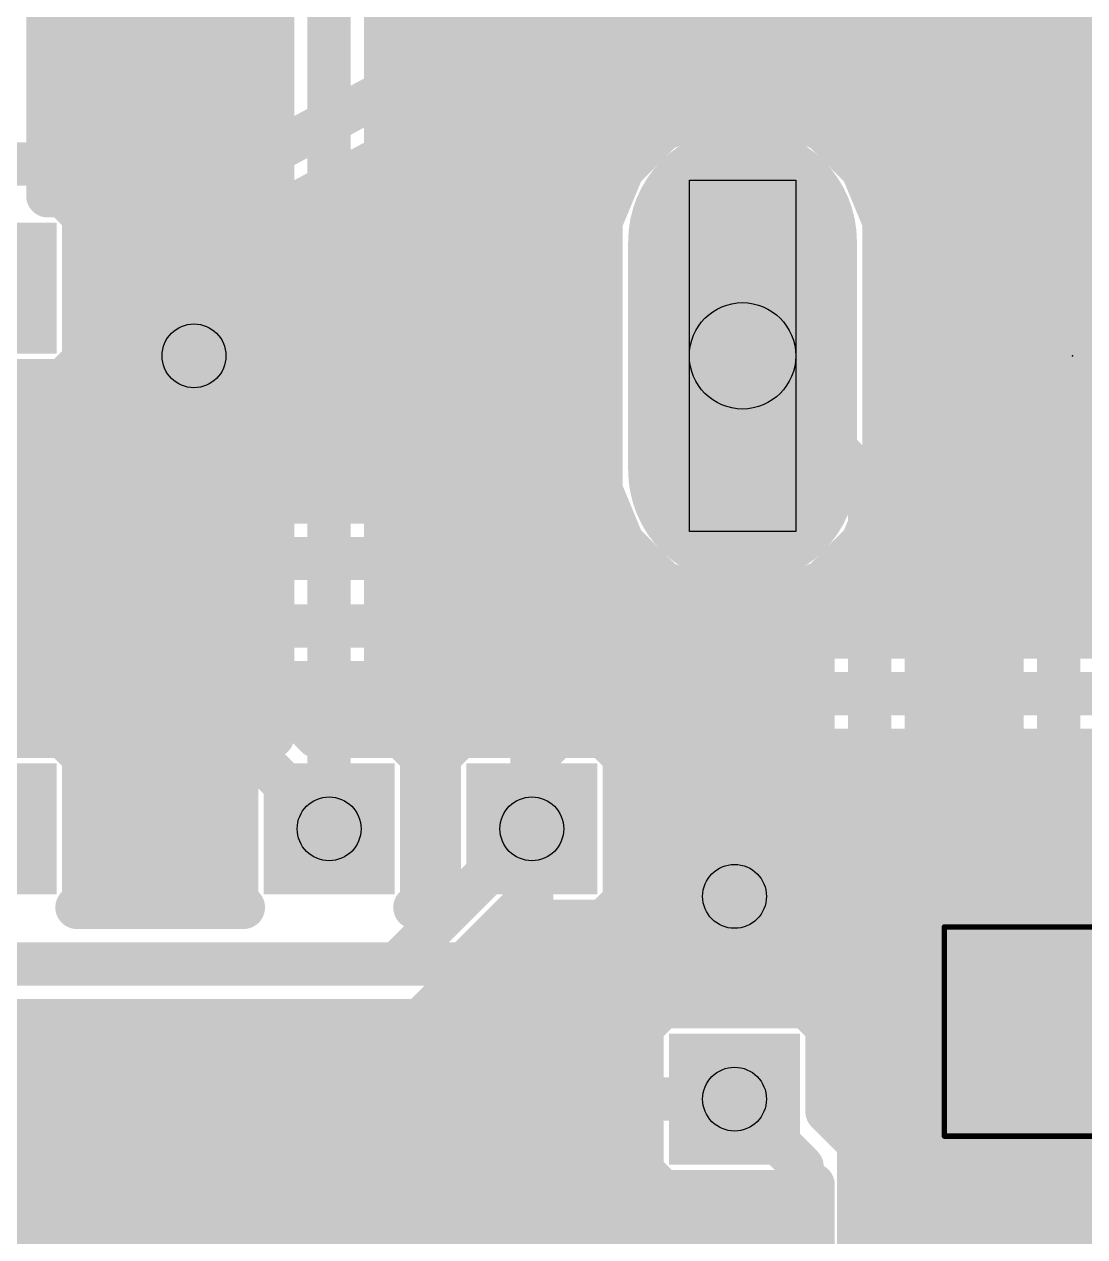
# Model space of a CAD drawing. Extents: x -4.6 to 54.3, y -4.7 to 51.3.
# Drawn here: x 33.97 to 43.93, y 15.85 to 27.25 of the extents above; entities that cross this region are included whole.
import ezdxf

# ---------------------------------------------------------------- set-up
doc = ezdxf.new("R2010")
doc.units = 0
for name, color, linetype in [('1', 22, 'CONTINUOUS'), ('16', 175, 'CONTINUOUS'), ('17', 82, 'CONTINUOUS'), ('18', 82, 'CONTINUOUS'), ('21', 253, 'CONTINUOUS'), ('23', 7, 'CONTINUOUS'), ('30', 253, 'CONTINUOUS'), ('31', 253, 'CONTINUOUS'), ('39', 22, 'CONTINUOUS'), ('44', 253, 'CONTINUOUS'), ('46', 140, 'CONTINUOUS')]:
    doc.layers.add(name, color=color, linetype=linetype)

# ---------------------------------------------------------------- blocks, each defined once
blk = doc.blocks.new('RECT')
blk.add_solid([(-0.5, -0.5), (0.5, -0.5), (-0.5, 0.5), (0.5, 0.5)])
blk = doc.blocks.new('LONGP100')
at = {"const_width": 1}
blk.add_lwpolyline([(-0.5, 0), (0.5, 0)], dxfattribs=at)
at = {"const_width": 0.5}
for points in [[(-0.5, 0.25, 1), (-0.5, -0.25)], [(0.5, -0.25, 1), (0.5, 0.25)]]:
    blk.add_lwpolyline(points, format="xyb", dxfattribs=at)
blk = doc.blocks.new('SQUAREV')
blk.add_solid([(-0.5, -0.5), (0.5, -0.5), (-0.5, 0.5), (0.5, 0.5)])

msp = doc.modelspace()

# ---------------------------------------------------------------- linework, layer by layer
at = {"layer": '1', "const_width": 0.4064}
for points in [[(37.465, 26.67), (37.465, 31.8008)], [(38.1, 22.86), (38.1, 29.845)], [(40.1836, 29.5051), (40.1836, 26.3475)], [(38.735, 22.225), (38.735, 29.21)], [(40.715, 29.285), (40.715, 24.13)], [(39.2664, 22.0049), (39.2664, 28.9899)], [(41.2464, 26.3475), (41.2464, 29.0649)], [(39.2664, 27.2288), (40.1836, 27.2288)], [(41.2464, 27.2288), (45.5273, 27.2288)], [(44.2299, 27.2014), (43.9186, 26.8901)], [(39.2664, 26.8224), (40.1836, 26.8224)], [(41.2464, 26.8224), (43.8509, 26.8224)], [(43.9186, 26.8901), (43.1536, 26.1251)], [(36.0934, 25.9334), (37.465, 26.67)], [(43.685, 25.905), (44.45, 26.67)], [(39.2664, 26.416), (40.1836, 26.416)], [(40.1836, 26.3475), (39.9626, 26.256)], [(41.2464, 26.416), (43.4445, 26.416)], [(41.4674, 26.256), (41.2464, 26.3475)], [(39.9626, 26.256), (39.589, 25.8824)], [(41.841, 25.8824), (41.4674, 26.256)], [(36.4138, 25.5023), (37.5686, 26.1225)], [(37.5686, 26.1225), (37.5686, 23.0801)], [(43.1536, 26.1251), (43.1536, 20.2663)], [(37.3584, 26.0096), (37.5686, 26.0096)], [(39.2664, 26.0096), (39.7162, 26.0096)], [(41.7138, 26.0096), (43.1536, 26.0096)], [(36.0934, 25.9334), (31.75, 25.9334)], [(43.685, 20.19), (43.685, 25.905)], [(39.589, 25.8824), (39.3868, 25.3942)], [(42.0432, 25.3942), (41.841, 25.8824)], [(36.6017, 25.6032), (37.5686, 25.6032)], [(39.2664, 25.6032), (39.4734, 25.6032)], [(41.9566, 25.6032), (43.1536, 25.6032)], [(36.3135, 25.402), (36.4138, 25.5023)], [(34.5232, 24.0891), (34.5232, 25.402)], [(34.5232, 25.402), (36.0151, 25.402)], [(36.0151, 25.402), (36.1509, 25.3611)], [(36.1509, 25.3611), (36.2271, 25.402)], [(36.2271, 25.402), (36.3135, 25.402)], [(39.3868, 25.3942), (39.3868, 22.8658)], [(42.0432, 23.5533), (42.0432, 25.3942)], [(34.5232, 25.1968), (37.5686, 25.1968)], [(39.2664, 25.1968), (39.3868, 25.1968)], [(42.0432, 25.1968), (43.1536, 25.1968)], [(34.5232, 24.7904), (37.5686, 24.7904)], [(39.2664, 24.7904), (39.3868, 24.7904)], [(42.0432, 24.7904), (43.1536, 24.7904)], [(34.5232, 24.384), (37.5686, 24.384)], [(39.2664, 24.384), (39.3868, 24.384)], [(42.0432, 24.384), (43.1536, 24.384)], [(34.3309, 23.8968), (34.5232, 24.0891)], [(40.715, 24.13), (41.91, 22.935)], [(34.4117, 23.9776), (37.5686, 23.9776)], [(39.2664, 23.9776), (39.3868, 23.9776)], [(42.0432, 23.9776), (43.1536, 23.9776)], [(34.1864, 23.2749), (34.1864, 23.8968)], [(34.1864, 23.8968), (34.3309, 23.8968)], [(34.1864, 23.5712), (37.5686, 23.5712)], [(39.2664, 23.5712), (39.3868, 23.5712)], [(42.0432, 23.5712), (43.1536, 23.5712)], [(42.1301, 23.4664), (42.0432, 23.5533)], [(42.4414, 23.1551), (42.1301, 23.4664)], [(42.1301, 23.4664), (42.1301, 23.4664)], [(33.8751, 22.9636), (34.1864, 23.2749)], [(34.0763, 23.1648), (37.5686, 23.1648)], [(39.2664, 23.1648), (39.3868, 23.1648)], [(42.4317, 23.1648), (43.1536, 23.1648)], [(37.5686, 23.0801), (37.2449, 22.7564)], [(42.4414, 13.1149), (42.4414, 23.1551)], [(33.6679, 22.7564), (33.8751, 22.9636)], [(41.91, 22.935), (41.91, 13.335)], [(37.465, 22.225), (38.1, 22.86)], [(39.3868, 22.8658), (39.589, 22.3776)], [(37.2449, 22.7564), (33.6679, 22.7564)], [(33.6699, 22.7584), (37.2469, 22.7584)], [(39.2664, 22.7584), (39.4313, 22.7584)], [(42.4414, 22.7584), (43.1536, 22.7584)], [(39.589, 22.3776), (39.9626, 22.004)], [(39.2664, 22.352), (39.6146, 22.352)], [(42.4414, 22.352), (43.1536, 22.352)], [(26.035, 22.225), (37.465, 22.225)], [(38.1, 21.59), (38.735, 22.225)], [(38.9551, 21.6936), (39.2664, 22.0049)], [(39.2071, 21.9456), (40.1036, 21.9456)], [(39.9626, 22.004), (40.4508, 21.8018)], [(40.9792, 21.8018), (41.3786, 21.9672)], [(41.3264, 21.9456), (41.3786, 21.9456)], [(41.3786, 21.9672), (41.3786, 17.9505)], [(42.4414, 21.9456), (43.1536, 21.9456)], [(40.4508, 21.8018), (40.9792, 21.8018)], [(38.3201, 21.0586), (38.9551, 21.6936)], [(24.765, 21.59), (38.1, 21.59)], [(38.8007, 21.5392), (41.3786, 21.5392)], [(42.4414, 21.5392), (43.1536, 21.5392)], [(38.3943, 21.1328), (41.3786, 21.1328)], [(42.4414, 21.1328), (43.1536, 21.1328)], [(36.7133, 20.5532), (36.2079, 21.0586)], [(36.2079, 21.0586), (38.3201, 21.0586)], [(35.56, 20.955), (23.495, 20.955)], [(36.83, 19.685), (35.56, 20.955)], [(43.685, 20.19), (45.085, 20.955)], [(36.5401, 20.7264), (41.3786, 20.7264)], [(42.4414, 20.7264), (43.1536, 20.7264)], [(37.5059, 20.5532), (36.7133, 20.5532)], [(37.6982, 20.3609), (37.5059, 20.5532)], [(38.0591, 20.5532), (37.8668, 20.3609)], [(39.4109, 20.5532), (38.0591, 20.5532)], [(39.6032, 20.3609), (39.4109, 20.5532)], [(37.6982, 19.0091), (37.6982, 20.3609)], [(37.6982, 20.32), (37.8668, 20.32)], [(37.8668, 20.3609), (37.8668, 19.0091)], [(39.6032, 19.0091), (39.6032, 20.3609)], [(39.6032, 20.32), (41.3786, 20.32)], [(42.4414, 20.32), (43.1536, 20.32)], [(43.1536, 20.2663), (43.1131, 20.1283)], [(43.1131, 20.1283), (43.1536, 20.0543)], [(43.685, 17.78), (43.685, 20.19)], [(43.1536, 20.0543), (43.1536, 19.0082)], [(37.6982, 19.9136), (37.8668, 19.9136)], [(39.6032, 19.9136), (41.3786, 19.9136)], [(42.4414, 19.9136), (43.1536, 19.9136)], [(38.735, 19.685), (38.735, 19.05)], [(37.6982, 19.5072), (37.8668, 19.5072)], [(39.6032, 19.5072), (41.3786, 19.5072)], [(42.4414, 19.5072), (43.1536, 19.5072)], [(37.6982, 19.1008), (37.8668, 19.1008)], [(39.6032, 19.1008), (41.3786, 19.1008)], [(42.4414, 19.1008), (43.1536, 19.1008)], [(37.6355, 18.9464), (37.6982, 19.0091)], [(37.8799, 18.9464), (37.6355, 18.9464)], [(37.8668, 19.0091), (37.9047, 18.9712)], [(37.9047, 18.9712), (37.8799, 18.9464)], [(38.735, 19.05), (38.1, 18.415)], [(39.4109, 18.8168), (39.6032, 19.0091)], [(42.7491, 19.0082), (42.5568, 18.8159)], [(43.1536, 19.0082), (42.7491, 19.0082)], [(38.3201, 17.8836), (39.2533, 18.8168)], [(39.2533, 18.8168), (39.4109, 18.8168)], [(42.5568, 18.8159), (42.5568, 16.7441)], [(39.1309, 18.6944), (41.3786, 18.6944)], [(42.4414, 18.6944), (42.5568, 18.6944)], [(38.1, 18.415), (31.2166, 18.415)], [(38.7245, 18.288), (41.3786, 18.288)], [(42.4414, 18.288), (42.5568, 18.288)], [(39.9641, 18.0132), (39.7718, 17.8209)], [(41.3159, 18.0132), (39.9641, 18.0132)], [(41.3786, 17.9505), (41.3159, 18.0132)], [(32.9164, 17.8836), (38.3201, 17.8836)], [(32.9164, 17.8816), (39.8325, 17.8816)], [(39.7718, 17.8209), (39.7718, 17.6764)], [(42.4414, 17.8816), (42.5568, 17.8816)], [(35.3399, 17.6764), (34.7049, 17.0414)], [(39.7718, 17.6764), (35.3399, 17.6764)], [(32.9164, 17.4752), (35.1387, 17.4752)], [(42.4414, 17.4752), (42.5568, 17.4752)], [(35.56, 17.145), (34.925, 16.51)], [(40.64, 17.145), (35.56, 17.145)], [(32.9164, 17.0688), (34.7323, 17.0688)], [(34.7049, 17.0414), (34.3936, 16.7301)], [(42.4414, 17.0688), (42.5568, 17.0688)], [(32.9164, 16.6624), (34.3936, 16.6624)], [(34.3936, 16.7301), (34.3936, 16.4327)], [(42.4414, 16.6624), (42.6385, 16.6624)], [(42.5568, 16.7441), (42.7491, 16.5518)], [(35.7433, 16.5768), (35.7801, 16.6136)], [(35.8419, 16.6032), (35.7433, 16.5768)], [(35.7801, 16.6136), (39.7718, 16.6136)], [(36.195, 16.6032), (35.8419, 16.6032)], [(36.5481, 16.6032), (36.195, 16.6032)], [(36.195, 16.6032), (36.195, 15.45)], [(36.195, 15.45), (36.195, 16.6032)], [(36.6506, 16.5757), (36.5481, 16.6032)], [(36.7426, 16.5226), (36.6506, 16.5757)], [(39.7718, 16.6136), (39.7718, 16.4691)], [(42.7491, 16.5518), (44.6209, 16.5518)], [(34.0909, 16.5282), (33.2191, 16.5282)], [(34.2832, 16.3359), (34.0909, 16.5282)], [(34.3936, 16.4327), (34.2968, 16.3359)], [(34.925, 16.51), (34.925, 15.45)], [(36.8176, 16.4476), (36.7426, 16.5226)], [(36.8707, 16.3556), (36.8176, 16.4476)], [(39.7718, 16.4691), (39.9641, 16.2768)], [(34.2832, 14.5641), (34.2832, 16.3359)], [(34.2968, 16.3359), (34.2968, 14.5641)], [(36.8982, 16.2531), (36.8707, 16.3556)], [(41.3159, 16.2768), (41.3786, 16.3395)], [(41.3786, 16.3395), (41.3786, 13.5551)], [(34.2832, 16.256), (34.2968, 16.256)], [(36.195, 16.256), (36.195, 16.256)], [(36.8974, 16.256), (41.3786, 16.256)], [(36.8982, 15.45), (36.8982, 16.2531)], [(39.9641, 16.2768), (41.3159, 16.2768)], [(42.4414, 16.256), (51.435, 16.256)], [(34.2832, 15.8496), (34.2968, 15.8496)], [(36.195, 15.8496), (36.195, 15.8496)], [(36.8982, 15.8496), (41.3786, 15.8496)], [(42.4414, 15.8496), (51.435, 15.8496)]]:
    msp.add_lwpolyline(points, dxfattribs=at)
at = {"layer": '1', "const_width": 0.2032}
for points in [[(39.2664, 27.3304, 1), (39.2664, 27.1272)], [(40.1836, 27.1272, 1), (40.1836, 27.3304)], [(41.2464, 27.3304, 1), (41.2464, 27.1272)], [(39.2664, 26.924, 1), (39.2664, 26.7208)], [(40.1836, 26.7208, 1), (40.1836, 26.924)], [(41.2464, 26.924, 1), (41.2464, 26.7208)], [(43.8468, 26.962, 1), (43.9904, 26.8183)], [(43.9904, 26.8183, 1), (43.8468, 26.962)], [(43.8509, 26.7208, 1), (43.8509, 26.924)], [(37.5131, 26.5805, 1), (37.4169, 26.7595)], [(37.3634, 26.67, 1), (37.5666, 26.67)], [(39.2664, 26.5176, 1), (39.2664, 26.3144)], [(40.2225, 26.2536, 1), (40.1447, 26.4414)], [(40.1836, 26.3144, 1), (40.1836, 26.5176)], [(41.2464, 26.5176, 1), (41.2464, 26.3144)], [(41.2853, 26.4414, 1), (41.2075, 26.2536)], [(43.4445, 26.3144, 1), (43.4445, 26.5176)], [(39.9238, 26.3499, 1), (40.0015, 26.1621)], [(40.0345, 26.1841, 1), (39.8908, 26.3278)], [(40.082, 26.3475, 1), (40.2852, 26.3475)], [(41.1448, 26.3475, 1), (41.348, 26.3475)], [(41.5392, 26.3278, 1), (41.3955, 26.1841)], [(41.4285, 26.1621, 1), (41.5062, 26.3499)], [(37.6702, 26.1225, 1), (37.467, 26.1225)], [(37.6167, 26.033, 1), (37.5205, 26.212)], [(43.2552, 26.1251, 1), (43.052, 26.1251)], [(37.3584, 26.1112, 1), (37.3584, 25.908)], [(37.5686, 25.908, 1), (37.5686, 26.1112)], [(39.2664, 26.1112, 1), (39.2664, 25.908)], [(39.7162, 25.908, 1), (39.7162, 26.1112)], [(41.7138, 26.1112, 1), (41.7138, 25.908)], [(43.0818, 26.197, 1), (43.2254, 26.0533)], [(43.1536, 25.908, 1), (43.1536, 26.1112)], [(36.0453, 26.0229, 1), (36.1415, 25.8439)], [(36.0934, 25.8318, 1), (36.0934, 26.035)], [(43.7866, 25.905, 1), (43.5834, 25.905)], [(39.5172, 25.9542, 1), (39.6608, 25.8105)], [(39.6829, 25.8435, 1), (39.4951, 25.9212)], [(41.9349, 25.9212, 1), (41.7471, 25.8435)], [(41.7691, 25.8105, 1), (41.9128, 25.9542)], [(43.6132, 25.9768, 1), (43.7568, 25.8332)], [(36.6017, 25.7048, 1), (36.6017, 25.5016)], [(37.5686, 25.5016, 1), (37.5686, 25.7048)], [(39.2664, 25.7048, 1), (39.2664, 25.5016)], [(39.4734, 25.5016, 1), (39.4734, 25.7048)], [(41.9566, 25.7048, 1), (41.9566, 25.5016)], [(43.1536, 25.5016, 1), (43.1536, 25.7048)], [(36.3657, 25.5918, 1), (36.4619, 25.4128)], [(36.4856, 25.4304, 1), (36.3419, 25.5741)], [(34.6248, 25.402, 1), (34.4216, 25.402)], [(34.5232, 25.5036, 1), (34.5232, 25.3004)], [(36.0444, 25.4993, 1), (35.9858, 25.3047)], [(36.0151, 25.3004, 1), (36.0151, 25.5036)], [(36.1028, 25.4506, 1), (36.199, 25.2716)], [(36.1216, 25.2638, 1), (36.1802, 25.4584)], [(36.2271, 25.5036, 1), (36.2271, 25.3004)], [(36.2751, 25.3125, 1), (36.179, 25.4915)], [(36.2417, 25.4738, 1), (36.3854, 25.3302)], [(36.3135, 25.3004, 1), (36.3135, 25.5036)], [(39.4884, 25.3942, 1), (39.2852, 25.3942)], [(39.2929, 25.4331, 1), (39.4807, 25.3553)], [(42.1448, 25.3942, 1), (41.9416, 25.3942)], [(41.9493, 25.3553, 1), (42.1371, 25.4331)], [(34.5232, 25.2984, 1), (34.5232, 25.0952)], [(37.5686, 25.0952, 1), (37.5686, 25.2984)], [(39.2664, 25.2984, 1), (39.2664, 25.0952)], [(39.3868, 25.0952, 1), (39.3868, 25.2984)], [(42.0432, 25.2984, 1), (42.0432, 25.0952)], [(43.1536, 25.0952, 1), (43.1536, 25.2984)], [(34.5232, 24.892, 1), (34.5232, 24.6888)], [(37.5686, 24.6888, 1), (37.5686, 24.892)], [(39.2664, 24.892, 1), (39.2664, 24.6888)], [(39.3868, 24.6888, 1), (39.3868, 24.892)], [(42.0432, 24.892, 1), (42.0432, 24.6888)], [(43.1536, 24.6888, 1), (43.1536, 24.892)], [(34.5232, 24.4856, 1), (34.5232, 24.2824)], [(37.5686, 24.2824, 1), (37.5686, 24.4856)], [(39.2664, 24.4856, 1), (39.2664, 24.2824)], [(39.3868, 24.2824, 1), (39.3868, 24.4856)], [(42.0432, 24.4856, 1), (42.0432, 24.2824)], [(43.1536, 24.2824, 1), (43.1536, 24.4856)], [(34.595, 24.0172, 1), (34.4514, 24.1609)], [(40.7868, 24.2018, 1), (40.6432, 24.0582)], [(34.4117, 24.0792, 1), (34.4117, 23.876)], [(34.4216, 24.0891, 1), (34.6248, 24.0891)], [(37.5686, 23.876, 1), (37.5686, 24.0792)], [(39.2664, 24.0792, 1), (39.2664, 23.876)], [(39.3868, 23.876, 1), (39.3868, 24.0792)], [(40.6134, 24.13, 1), (40.8166, 24.13)], [(42.0432, 24.0792, 1), (42.0432, 23.876)], [(43.1536, 23.876, 1), (43.1536, 24.0792)], [(34.288, 23.8968, 1), (34.0848, 23.8968)], [(34.1864, 23.9984, 1), (34.1864, 23.7952)], [(34.2591, 23.9686, 1), (34.4028, 23.825)], [(34.3309, 23.7952, 1), (34.3309, 23.9984)], [(34.1864, 23.6728, 1), (34.1864, 23.4696)], [(37.5686, 23.4696, 1), (37.5686, 23.6728)], [(39.2664, 23.6728, 1), (39.2664, 23.4696)], [(39.3868, 23.4696, 1), (39.3868, 23.6728)], [(42.0432, 23.6728, 1), (42.0432, 23.4696)], [(42.115, 23.6252, 1), (41.9714, 23.4815)], [(43.1536, 23.4696, 1), (43.1536, 23.6728)], [(41.9416, 23.5533, 1), (42.1448, 23.5533)], [(42.1301, 23.568, 1), (42.1301, 23.3648)], [(42.202, 23.5382, 1), (42.0583, 23.3946)], [(42.0583, 23.3946, 1), (42.202, 23.5382)], [(42.1301, 23.3648, 1), (42.1301, 23.568)], [(34.2582, 23.203, 1), (34.1146, 23.3467)], [(34.0763, 23.2664, 1), (34.0763, 23.0632)], [(34.0848, 23.2749, 1), (34.288, 23.2749)], [(37.5686, 23.0632, 1), (37.5686, 23.2664)], [(39.2664, 23.2664, 1), (39.2664, 23.0632)], [(39.3868, 23.0632, 1), (39.3868, 23.2664)], [(42.4317, 23.2664, 1), (42.4317, 23.0632)], [(43.1536, 23.0632, 1), (43.1536, 23.2664)], [(37.6404, 23.0083, 1), (37.4968, 23.152)], [(42.543, 23.1551, 1), (42.3398, 23.1551)], [(42.3696, 23.0833, 1), (42.5132, 23.227)], [(33.8033, 23.0354, 1), (33.947, 22.8918)], [(33.947, 22.8918, 1), (33.8033, 23.0354)], [(37.467, 23.0801, 1), (37.6702, 23.0801)], [(42.0116, 22.935, 1), (41.8084, 22.935)], [(38.1718, 22.7882, 1), (38.0282, 22.9318)], [(39.4807, 22.9047, 1), (39.2929, 22.8269)], [(41.8382, 22.8632, 1), (41.9818, 23.0068)], [(37.173, 22.8282, 1), (37.3167, 22.6846)], [(37.2449, 22.6548, 1), (37.2449, 22.858)], [(37.2469, 22.6568, 1), (37.2469, 22.86)], [(37.9984, 22.86, 1), (38.2016, 22.86)], [(39.2664, 22.86, 1), (39.2664, 22.6568)], [(39.2852, 22.8658, 1), (39.4884, 22.8658)], [(39.4313, 22.6568, 1), (39.4313, 22.86)], [(42.4414, 22.86, 1), (42.4414, 22.6568)], [(43.1536, 22.6568, 1), (43.1536, 22.86)], [(39.6608, 22.4495, 1), (39.5172, 22.3058)], [(39.2664, 22.4536, 1), (39.2664, 22.2504)], [(39.4951, 22.3388, 1), (39.6829, 22.4165)], [(39.6146, 22.2504, 1), (39.6146, 22.4536)], [(42.4414, 22.4536, 1), (42.4414, 22.2504)], [(43.1536, 22.2504, 1), (43.1536, 22.4536)], [(37.3932, 22.2968, 1), (37.5368, 22.1532)], [(37.465, 22.1234, 1), (37.465, 22.3266)], [(38.8068, 22.1532, 1), (38.6632, 22.2968)], [(38.6334, 22.225, 1), (38.8366, 22.225)], [(39.2071, 22.0472, 1), (39.2071, 21.844)], [(39.1648, 22.0049, 1), (39.368, 22.0049)], [(39.3382, 21.933, 1), (39.1946, 22.0767)], [(40.0015, 22.0979, 1), (39.9238, 21.9101)], [(39.8908, 21.9322, 1), (40.0345, 22.0758)], [(40.1036, 21.844, 1), (40.1036, 22.0472)], [(41.3264, 22.0472, 1), (41.3264, 21.844)], [(41.4802, 21.9672, 1), (41.277, 21.9672)], [(41.4175, 21.8734, 1), (41.3397, 22.0611)], [(41.3786, 21.844, 1), (41.3786, 22.0472)], [(42.4414, 22.0472, 1), (42.4414, 21.844)], [(43.1536, 21.844, 1), (43.1536, 22.0472)], [(40.4508, 21.9034, 1), (40.4508, 21.7002)], [(40.4119, 21.7079, 1), (40.4897, 21.8957)], [(40.9403, 21.8957, 1), (41.0181, 21.7079)], [(40.9792, 21.7002, 1), (40.9792, 21.9034)], [(39.027, 21.6218, 1), (38.8833, 21.7654)], [(38.0282, 21.6618, 1), (38.1718, 21.5182)], [(38.1, 21.4884, 1), (38.1, 21.6916)], [(38.8833, 21.7654, 1), (39.027, 21.6218)], [(38.8007, 21.6408, 1), (38.8007, 21.4376)], [(41.3786, 21.4376, 1), (41.3786, 21.6408)], [(42.4414, 21.6408, 1), (42.4414, 21.4376)], [(43.1536, 21.4376, 1), (43.1536, 21.6408)], [(38.3943, 21.2344, 1), (38.3943, 21.0312)], [(41.3786, 21.0312, 1), (41.3786, 21.2344)], [(42.4414, 21.2344, 1), (42.4414, 21.0312)], [(43.1536, 21.0312, 1), (43.1536, 21.2344)], [(36.2079, 21.1602, 1), (36.2079, 20.957)], [(36.2797, 21.1304, 1), (36.1361, 20.9868)], [(38.2483, 21.1304, 1), (38.392, 20.9868)], [(38.3201, 20.957, 1), (38.3201, 21.1602)], [(35.6318, 21.0268, 1), (35.4882, 20.8832)], [(35.56, 20.8534, 1), (35.56, 21.0566)], [(36.5401, 20.828, 1), (36.5401, 20.6248)], [(41.3786, 20.6248, 1), (41.3786, 20.828)], [(42.4414, 20.828, 1), (42.4414, 20.6248)], [(43.1536, 20.6248, 1), (43.1536, 20.828)], [(36.7133, 20.6548, 1), (36.7133, 20.4516)], [(37.5778, 20.625, 1), (37.4341, 20.4814)], [(37.5059, 20.4516, 1), (37.5059, 20.6548)], [(38.0591, 20.6548, 1), (38.0591, 20.4516)], [(38.1309, 20.4814, 1), (37.9872, 20.625)], [(39.4828, 20.625, 1), (39.3391, 20.4814)], [(39.4109, 20.4516, 1), (39.4109, 20.6548)], [(36.6415, 20.4814, 1), (36.7852, 20.625)], [(37.7998, 20.3609, 1), (37.5966, 20.3609)], [(37.6982, 20.4216, 1), (37.6982, 20.2184)], [(37.6264, 20.2891, 1), (37.77, 20.4328)], [(37.9684, 20.3609, 1), (37.7652, 20.3609)], [(37.795, 20.4328, 1), (37.9386, 20.2891)], [(37.8668, 20.2184, 1), (37.8668, 20.4216)], [(39.7048, 20.3609, 1), (39.5016, 20.3609)], [(39.6032, 20.4216, 1), (39.6032, 20.2184)], [(39.5314, 20.2891, 1), (39.675, 20.4328)], [(41.3786, 20.2184, 1), (41.3786, 20.4216)], [(42.4414, 20.4216, 1), (42.4414, 20.2184)], [(43.1536, 20.2184, 1), (43.1536, 20.4216)], [(43.2511, 20.2377, 1), (43.0561, 20.2949)], [(43.2023, 20.1771, 1), (43.024, 20.0796)], [(43.052, 20.2663, 1), (43.2552, 20.2663)], [(43.7866, 20.19, 1), (43.5834, 20.19)], [(43.6363, 20.2792, 1), (43.7337, 20.1008)], [(43.5834, 20.19, 1), (43.7866, 20.19)], [(43.0156, 20.1569, 1), (43.2106, 20.0997)], [(43.2552, 20.0543, 1), (43.052, 20.0543)], [(43.0644, 20.0056, 1), (43.2428, 20.103)], [(37.6982, 20.0152, 1), (37.6982, 19.812)], [(37.8668, 19.812, 1), (37.8668, 20.0152)], [(39.6032, 20.0152, 1), (39.6032, 19.812)], [(41.3786, 19.812, 1), (41.3786, 20.0152)], [(42.4414, 20.0152, 1), (42.4414, 19.812)], [(43.1536, 19.812, 1), (43.1536, 20.0152)], [(36.7582, 19.6132, 1), (36.9018, 19.7568)], [(38.8366, 19.685, 1), (38.6334, 19.685)], [(37.6982, 19.6088, 1), (37.6982, 19.4056)], [(37.8668, 19.4056, 1), (37.8668, 19.6088)], [(39.6032, 19.6088, 1), (39.6032, 19.4056)], [(41.3786, 19.4056, 1), (41.3786, 19.6088)], [(42.4414, 19.6088, 1), (42.4414, 19.4056)], [(43.1536, 19.4056, 1), (43.1536, 19.6088)], [(37.6982, 19.2024, 1), (37.6982, 18.9992)], [(37.8668, 18.9992, 1), (37.8668, 19.2024)], [(39.6032, 19.2024, 1), (39.6032, 18.9992)], [(41.3786, 18.9992, 1), (41.3786, 19.2024)], [(42.4414, 19.2024, 1), (42.4414, 18.9992)], [(43.1536, 18.9992, 1), (43.1536, 19.2024)], [(37.6355, 19.048, 1), (37.6355, 18.8448)], [(37.77, 18.9372, 1), (37.6264, 19.0809)], [(37.9386, 19.0809, 1), (37.795, 18.9372)], [(37.9765, 18.8993, 1), (37.8328, 19.043)], [(37.8328, 18.8993, 1), (37.9765, 19.043)], [(37.8799, 18.8448, 1), (37.8799, 19.048)], [(38.6334, 19.05, 1), (38.8366, 19.05)], [(38.8068, 18.9782, 1), (38.6632, 19.1218)], [(39.675, 18.9372, 1), (39.5314, 19.0809)], [(42.7491, 19.1098, 1), (42.7491, 18.9066)], [(42.8209, 18.9364, 1), (42.6772, 19.08)], [(43.1536, 18.9066, 1), (43.1536, 19.1098)], [(37.5637, 19.0182, 1), (37.7074, 18.8746)], [(37.5966, 19.0091, 1), (37.7998, 19.0091)], [(37.7652, 19.0091, 1), (37.9684, 19.0091)], [(37.808, 19.0182, 1), (37.9517, 18.8746)], [(39.5016, 19.0091, 1), (39.7048, 19.0091)], [(43.052, 19.0082, 1), (43.2552, 19.0082)], [(39.2533, 18.9184, 1), (39.2533, 18.7152)], [(39.3252, 18.745, 1), (39.1815, 18.8886)], [(39.3391, 18.8886, 1), (39.4828, 18.745)], [(39.4109, 18.7152, 1), (39.4109, 18.9184)], [(42.6584, 18.8159, 1), (42.4552, 18.8159)], [(42.485, 18.8878, 1), (42.6286, 18.7441)], [(39.1309, 18.796, 1), (39.1309, 18.5928)], [(41.3786, 18.5928, 1), (41.3786, 18.796)], [(42.4414, 18.796, 1), (42.4414, 18.5928)], [(42.5568, 18.5928, 1), (42.5568, 18.796)], [(38.0282, 18.4868, 1), (38.1718, 18.3432)], [(38.1, 18.3134, 1), (38.1, 18.5166)], [(38.7245, 18.3896, 1), (38.7245, 18.1864)], [(41.3786, 18.1864, 1), (41.3786, 18.3896)], [(42.4414, 18.3896, 1), (42.4414, 18.1864)], [(42.5568, 18.1864, 1), (42.5568, 18.3896)], [(39.9641, 18.1148, 1), (39.9641, 17.9116)], [(40.0359, 17.9414, 1), (39.8922, 18.085)], [(41.3878, 18.085, 1), (41.2441, 17.9414)], [(41.3068, 17.8787, 1), (41.4504, 18.0224)], [(41.3159, 17.9116, 1), (41.3159, 18.1148)], [(38.2483, 17.9554, 1), (38.392, 17.8118)], [(38.3201, 17.782, 1), (38.3201, 17.9852)], [(39.8734, 17.8209, 1), (39.6702, 17.8209)], [(39.8325, 17.78, 1), (39.8325, 17.9832)], [(41.277, 17.9505, 1), (41.4802, 17.9505)], [(42.4414, 17.9832, 1), (42.4414, 17.78)], [(42.5568, 17.78, 1), (42.5568, 17.9832)], [(39.7, 17.8928, 1), (39.8436, 17.7491)], [(35.3399, 17.778, 1), (35.3399, 17.5748)], [(35.4117, 17.6046, 1), (35.268, 17.7482)], [(39.6702, 17.6764, 1), (39.8734, 17.6764)], [(39.7718, 17.5748, 1), (39.7718, 17.778)], [(43.5834, 17.78, 1), (43.7866, 17.78)], [(35.1387, 17.3736, 1), (35.1387, 17.5768)], [(42.4414, 17.5768, 1), (42.4414, 17.3736)], [(42.5568, 17.3736, 1), (42.5568, 17.5768)], [(35.56, 17.2466, 1), (35.56, 17.0434)], [(35.6318, 17.0732, 1), (35.4882, 17.2168)], [(40.64, 17.0434, 1), (40.64, 17.2466)], [(34.633, 17.1132, 1), (34.7767, 16.9696)], [(34.7767, 16.9696, 1), (34.633, 17.1132)], [(34.7323, 16.9672, 1), (34.7323, 17.1704)], [(42.4414, 17.1704, 1), (42.4414, 16.9672)], [(42.5568, 16.9672, 1), (42.5568, 17.1704)], [(34.4952, 16.7301, 1), (34.292, 16.7301)], [(34.3218, 16.802, 1), (34.4654, 16.6583)], [(34.3936, 16.5608, 1), (34.3936, 16.764)], [(42.4414, 16.764, 1), (42.4414, 16.5608)], [(42.6286, 16.8159, 1), (42.485, 16.6722)], [(42.6385, 16.5608, 1), (42.6385, 16.764)], [(35.6714, 16.6486, 1), (35.8151, 16.5049)], [(35.717, 16.6749, 1), (35.7696, 16.4786)], [(35.7801, 16.7152, 1), (35.7801, 16.512)], [(35.852, 16.5418, 1), (35.7083, 16.6854)], [(35.8419, 16.7048, 1), (35.8419, 16.5016)], [(35.8682, 16.5051, 1), (35.8156, 16.7013)], [(36.195, 16.7048, 1), (36.195, 16.5016)], [(36.2966, 16.6032, 1), (36.0934, 16.6032)], [(36.2966, 16.6032, 1), (36.0934, 16.6032)], [(36.195, 16.5016, 1), (36.195, 16.7048)], [(36.5744, 16.7013, 1), (36.5218, 16.5051)], [(36.5481, 16.5016, 1), (36.5481, 16.7048)], [(36.7014, 16.6637, 1), (36.5998, 16.4877)], [(36.6243, 16.4776, 1), (36.6769, 16.6739)], [(39.8734, 16.6136, 1), (39.6702, 16.6136)], [(39.7718, 16.512, 1), (39.7718, 16.7152)], [(42.4552, 16.7441, 1), (42.6584, 16.7441)], [(42.7491, 16.6534, 1), (42.7491, 16.4502)], [(34.1628, 16.6, 1), (34.0191, 16.4564)], [(34.0909, 16.4266, 1), (34.0909, 16.6298)], [(34.4654, 16.3609, 1), (34.3218, 16.5046)], [(35.0266, 16.51, 1), (34.8234, 16.51)], [(34.8532, 16.5818, 1), (34.9968, 16.4382)], [(36.8144, 16.5945, 1), (36.6707, 16.4508)], [(36.6918, 16.4346, 1), (36.7934, 16.6106)], [(36.9056, 16.4984, 1), (36.7296, 16.3968)], [(39.8436, 16.5409, 1), (39.7, 16.3972)], [(42.6772, 16.48, 1), (42.8209, 16.6236)], [(34.3848, 16.3359, 1), (34.1816, 16.3359)], [(34.3984, 16.3359, 1), (34.1952, 16.3359)], [(34.292, 16.4327, 1), (34.4952, 16.4327)], [(36.7458, 16.3757, 1), (36.8895, 16.5194)], [(36.9689, 16.3819, 1), (36.7726, 16.3293)], [(39.6702, 16.4691, 1), (39.8734, 16.4691)], [(41.4802, 16.3395, 1), (41.277, 16.3395)], [(41.4504, 16.2676, 1), (41.3068, 16.4113)], [(34.2832, 16.3576, 1), (34.2832, 16.1544)], [(34.225, 16.4078, 1), (34.3686, 16.2641)], [(34.2114, 16.2641, 1), (34.355, 16.4078)], [(34.2968, 16.1544, 1), (34.2968, 16.3576)], [(36.195, 16.3576, 1), (36.195, 16.1544)], [(36.195, 16.1544, 1), (36.195, 16.3576)], [(36.7827, 16.3048, 1), (36.9587, 16.4064)], [(36.8974, 16.3576, 1), (36.8974, 16.1544)], [(36.9998, 16.2531, 1), (36.7966, 16.2531)], [(39.9641, 16.3784, 1), (39.9641, 16.1752)], [(39.8922, 16.205, 1), (40.0359, 16.3486)], [(41.2441, 16.3486, 1), (41.3878, 16.205)], [(41.3159, 16.1752, 1), (41.3159, 16.3784)], [(41.3786, 16.1544, 1), (41.3786, 16.3576)], [(42.4414, 16.3576, 1), (42.4414, 16.1544)], [(36.8001, 16.2268, 1), (36.9963, 16.2794)], [(34.2832, 15.9512, 1), (34.2832, 15.748)], [(34.2968, 15.748, 1), (34.2968, 15.9512)], [(36.195, 15.9512, 1), (36.195, 15.748)], [(36.195, 15.748, 1), (36.195, 15.9512)], [(36.8982, 15.9512, 1), (36.8982, 15.748)], [(41.3786, 15.748, 1), (41.3786, 15.9512)], [(42.4414, 15.9512, 1), (42.4414, 15.748)]]:
    msp.add_lwpolyline(points, format="xyb", dxfattribs=at)
at = {"layer": '16', "const_width": 0.4064}
for points in [[(34.1864, 25.6332), (34.1864, 34.7049)], [(37.3614, 20.5532), (37.3614, 29.4301)], [(36.83, 29.21), (36.83, 19.685)], [(36.2986, 28.9768), (36.2986, 20.5532)], [(34.1864, 27.2288), (36.2986, 27.2288)], [(37.3614, 27.2288), (51.435, 27.2288)], [(34.1864, 26.8224), (36.2986, 26.8224)], [(37.3614, 26.8224), (51.435, 26.8224)], [(34.1864, 26.416), (36.2986, 26.416)], [(37.3614, 26.416), (40.3489, 26.416)], [(40.4508, 26.4582), (39.9626, 26.256)], [(40.9792, 26.4582), (40.4508, 26.4582)], [(41.4674, 26.256), (40.9792, 26.4582)], [(41.0811, 26.416), (46.2481, 26.416)], [(39.9626, 26.256), (39.589, 25.8824)], [(41.841, 25.8824), (41.4674, 26.256)], [(34.1864, 26.0096), (36.2986, 26.0096)], [(37.3614, 26.0096), (39.7162, 26.0096)], [(41.7138, 26.0096), (45.7196, 26.0096)], [(39.589, 25.8824), (39.3868, 25.3942)], [(42.0432, 25.3942), (41.841, 25.8824)], [(34.3309, 25.6332), (34.1864, 25.6332)], [(34.5232, 25.4409), (34.3309, 25.6332)], [(34.3609, 25.6032), (36.2986, 25.6032)], [(37.3614, 25.6032), (39.4734, 25.6032)], [(41.9566, 25.6032), (45.4933, 25.6032)], [(34.5232, 24.0891), (34.5232, 25.4409)], [(39.3868, 25.3942), (39.3868, 22.8658)], [(42.0432, 22.8658), (42.0432, 25.3942)], [(34.5232, 25.1968), (36.2986, 25.1968)], [(37.3614, 25.1968), (39.3868, 25.1968)], [(42.0432, 25.1968), (45.4118, 25.1968)], [(34.5232, 24.7904), (36.2986, 24.7904)], [(37.3614, 24.7904), (39.3868, 24.7904)], [(42.0432, 24.7904), (45.4118, 24.7904)], [(34.5232, 24.384), (36.2986, 24.384)], [(37.3614, 24.384), (39.3868, 24.384)], [(42.0432, 24.384), (45.4118, 24.384)], [(34.3309, 23.8968), (34.5232, 24.0891)], [(34.4117, 23.9776), (36.2986, 23.9776)], [(37.3614, 23.9776), (39.3868, 23.9776)], [(42.0432, 23.9776), (45.4118, 23.9776)], [(32.9791, 23.8968), (34.3309, 23.8968)], [(6.8814, 23.5712), (36.2986, 23.5712)], [(37.3614, 23.5712), (39.3868, 23.5712)], [(42.0432, 23.5712), (45.4118, 23.5712)], [(6.8814, 23.1648), (36.2986, 23.1648)], [(37.3614, 23.1648), (39.3868, 23.1648)], [(42.0432, 23.1648), (45.4118, 23.1648)], [(39.3868, 22.8658), (39.589, 22.3776)], [(41.841, 22.3776), (42.0432, 22.8658)], [(6.8814, 22.7584), (36.2986, 22.7584)], [(37.3614, 22.7584), (39.4313, 22.7584)], [(41.9987, 22.7584), (45.4603, 22.7584)], [(39.589, 22.3776), (39.9626, 22.004)], [(41.4674, 22.004), (41.841, 22.3776)], [(6.8814, 22.352), (36.2986, 22.352)], [(37.3614, 22.352), (39.6146, 22.352)], [(41.8154, 22.352), (45.6458, 22.352)], [(6.8814, 21.9456), (36.2986, 21.9456)], [(37.3614, 21.9456), (40.1036, 21.9456)], [(39.9626, 22.004), (40.4508, 21.8018)], [(40.9792, 21.8018), (41.4674, 22.004)], [(41.3264, 21.9456), (46.0579, 21.9456)], [(40.4508, 21.8018), (40.9792, 21.8018)], [(22.4582, 21.5392), (36.2986, 21.5392)], [(37.3614, 21.5392), (44.2168, 21.5392)], [(39.1499, 21.4864), (38.5149, 20.8514)], [(44.2168, 21.4864), (39.1499, 21.4864)], [(22.4582, 21.1328), (36.2986, 21.1328)], [(37.3614, 21.1328), (38.7963, 21.1328)], [(39.37, 20.955), (38.735, 20.32)], [(45.085, 20.955), (39.37, 20.955)], [(38.5149, 20.8514), (38.2167, 20.5532)], [(33.3651, 20.7264), (36.2986, 20.7264)], [(37.3614, 20.7264), (38.3899, 20.7264)], [(34.3309, 20.5532), (33.5383, 20.5532)], [(34.5232, 20.3609), (34.3309, 20.5532)], [(36.1541, 20.5532), (35.9618, 20.3609)], [(36.2986, 20.5532), (36.1541, 20.5532)], [(37.5059, 20.5532), (37.3614, 20.5532)], [(37.6982, 20.3609), (37.5059, 20.5532)], [(38.0591, 20.5532), (37.8668, 20.3609)], [(38.2167, 20.5532), (38.0591, 20.5532)], [(39.5653, 20.3988), (39.5901, 20.4236)], [(39.5901, 20.4236), (44.2168, 20.4236)], [(34.5232, 19.0091), (34.5232, 20.3609)], [(34.5232, 20.32), (35.9618, 20.32)], [(35.9618, 20.3609), (35.9618, 19.0091)], [(37.6982, 19.3997), (37.6982, 20.3609)], [(37.6982, 20.32), (37.8668, 20.32)], [(37.8668, 20.3609), (37.8668, 19.5683)], [(38.735, 20.32), (38.735, 19.685)], [(39.6032, 20.3609), (39.5653, 20.3988)], [(39.6032, 19.0091), (39.6032, 20.3609)], [(39.6032, 20.32), (44.2168, 20.32)], [(34.5232, 19.9136), (35.9618, 19.9136)], [(37.6982, 19.9136), (37.8668, 19.9136)], [(39.6032, 19.9136), (51.435, 19.9136)], [(37.465, 18.415), (38.735, 19.685)], [(37.8668, 19.5683), (37.6982, 19.3997)], [(34.5232, 19.5072), (35.9618, 19.5072)], [(37.6982, 19.5072), (37.8057, 19.5072)], [(39.6032, 19.5072), (51.435, 19.5072)], [(34.5232, 19.1008), (35.9618, 19.1008)], [(39.6032, 19.1008), (51.435, 19.1008)], [(34.4605, 18.9464), (34.5232, 19.0091)], [(36.0245, 18.9464), (34.4605, 18.9464)], [(35.9618, 19.0091), (36.0245, 18.9464)], [(39.4109, 18.8168), (39.6032, 19.0091)], [(37.6851, 17.8836), (38.6183, 18.8168)], [(38.6183, 18.8168), (39.4109, 18.8168)], [(38.4959, 18.6944), (51.435, 18.6944)], [(13.97, 18.415), (37.465, 18.415)], [(38.0895, 18.288), (51.435, 18.288)], [(39.9641, 18.0132), (39.7718, 17.8209)], [(41.3159, 18.0132), (39.9641, 18.0132)], [(41.5082, 17.8209), (41.3159, 18.0132)], [(19.8555, 17.8836), (37.6851, 17.8836)], [(19.8575, 17.8816), (39.8325, 17.8816)], [(39.7718, 17.8209), (39.7718, 16.4691)], [(41.4475, 17.8816), (51.435, 17.8816)], [(41.5082, 17.0283), (41.5082, 17.8209)], [(19.9182, 17.4752), (39.7718, 17.4752)], [(41.5082, 17.4752), (51.435, 17.4752)], [(41.275, 16.51), (40.64, 17.145)], [(19.9182, 17.0688), (39.7718, 17.0688)], [(41.5082, 17.0688), (51.435, 17.0688)], [(41.8064, 16.7301), (41.5082, 17.0283)], [(19.9182, 16.6624), (39.7718, 16.6624)], [(41.8064, 6.6895), (41.8064, 16.7301)], [(41.8064, 16.6624), (51.435, 16.6624)], [(39.7718, 16.4691), (39.9641, 16.2768)], [(41.275, 5.08), (41.275, 16.51)], [(17.0075, 16.256), (40.7436, 16.256)], [(39.9641, 16.2768), (40.7436, 16.2768)], [(40.7436, 16.2768), (40.7436, 6.6895)], [(41.8064, 16.256), (51.435, 16.256)], [(16.6011, 15.8496), (40.7436, 15.8496)], [(41.8064, 15.8496), (51.435, 15.8496)]]:
    msp.add_lwpolyline(points, dxfattribs=at)
at = {"layer": '16', "const_width": 0.2032}
for points in [[(34.1864, 27.3304, 1), (34.1864, 27.1272)], [(36.2986, 27.1272, 1), (36.2986, 27.3304)], [(37.3614, 27.3304, 1), (37.3614, 27.1272)], [(34.1864, 26.924, 1), (34.1864, 26.7208)], [(36.2986, 26.7208, 1), (36.2986, 26.924)], [(37.3614, 26.924, 1), (37.3614, 26.7208)], [(34.1864, 26.5176, 1), (34.1864, 26.3144)], [(36.2986, 26.3144, 1), (36.2986, 26.5176)], [(37.3614, 26.5176, 1), (37.3614, 26.3144)], [(40.3489, 26.3144, 1), (40.3489, 26.5176)], [(40.4508, 26.5598, 1), (40.4508, 26.3566)], [(40.4897, 26.3643, 1), (40.4119, 26.5521)], [(41.0181, 26.5521, 1), (40.9403, 26.3643)], [(40.9792, 26.3566, 1), (40.9792, 26.5598)], [(41.0811, 26.5176, 1), (41.0811, 26.3144)], [(39.9238, 26.3499, 1), (40.0015, 26.1621)], [(40.0345, 26.1841, 1), (39.8908, 26.3278)], [(41.5392, 26.3278, 1), (41.3955, 26.1841)], [(41.4285, 26.1621, 1), (41.5062, 26.3499)], [(34.1864, 26.1112, 1), (34.1864, 25.908)], [(36.2986, 25.908, 1), (36.2986, 26.1112)], [(37.3614, 26.1112, 1), (37.3614, 25.908)], [(39.7162, 25.908, 1), (39.7162, 26.1112)], [(41.7138, 26.1112, 1), (41.7138, 25.908)], [(39.5172, 25.9542, 1), (39.6608, 25.8105)], [(39.6829, 25.8435, 1), (39.4951, 25.9212)], [(41.9349, 25.9212, 1), (41.7471, 25.8435)], [(41.7691, 25.8105, 1), (41.9128, 25.9542)], [(34.1864, 25.7348, 1), (34.1864, 25.5316)], [(34.4028, 25.705, 1), (34.2591, 25.5614)], [(34.3609, 25.7048, 1), (34.3609, 25.5016)], [(34.3309, 25.5316, 1), (34.3309, 25.7348)], [(36.2986, 25.5016, 1), (36.2986, 25.7048)], [(37.3614, 25.7048, 1), (37.3614, 25.5016)], [(39.4734, 25.5016, 1), (39.4734, 25.7048)], [(41.9566, 25.7048, 1), (41.9566, 25.5016)], [(34.0848, 25.6332, 1), (34.288, 25.6332)], [(34.6248, 25.4409, 1), (34.4216, 25.4409)], [(34.4514, 25.3691, 1), (34.595, 25.5128)], [(39.4884, 25.3942, 1), (39.2852, 25.3942)], [(39.2929, 25.4331, 1), (39.4807, 25.3553)], [(42.1448, 25.3942, 1), (41.9416, 25.3942)], [(41.9493, 25.3553, 1), (42.1371, 25.4331)], [(34.5232, 25.2984, 1), (34.5232, 25.0952)], [(36.2986, 25.0952, 1), (36.2986, 25.2984)], [(37.3614, 25.2984, 1), (37.3614, 25.0952)], [(39.3868, 25.0952, 1), (39.3868, 25.2984)], [(42.0432, 25.2984, 1), (42.0432, 25.0952)], [(34.5232, 24.892, 1), (34.5232, 24.6888)], [(36.2986, 24.6888, 1), (36.2986, 24.892)], [(37.3614, 24.892, 1), (37.3614, 24.6888)], [(39.3868, 24.6888, 1), (39.3868, 24.892)], [(42.0432, 24.892, 1), (42.0432, 24.6888)], [(34.5232, 24.4856, 1), (34.5232, 24.2824)], [(36.2986, 24.2824, 1), (36.2986, 24.4856)], [(37.3614, 24.4856, 1), (37.3614, 24.2824)], [(39.3868, 24.2824, 1), (39.3868, 24.4856)], [(42.0432, 24.4856, 1), (42.0432, 24.2824)], [(34.595, 24.0172, 1), (34.4514, 24.1609)], [(34.4117, 24.0792, 1), (34.4117, 23.876)], [(34.4216, 24.0891, 1), (34.6248, 24.0891)], [(36.2986, 23.876, 1), (36.2986, 24.0792)], [(37.3614, 24.0792, 1), (37.3614, 23.876)], [(39.3868, 23.876, 1), (39.3868, 24.0792)], [(42.0432, 24.0792, 1), (42.0432, 23.876)], [(34.2591, 23.9686, 1), (34.4028, 23.825)], [(34.3309, 23.7952, 1), (34.3309, 23.9984)], [(36.2986, 23.4696, 1), (36.2986, 23.6728)], [(37.3614, 23.6728, 1), (37.3614, 23.4696)], [(39.3868, 23.4696, 1), (39.3868, 23.6728)], [(42.0432, 23.6728, 1), (42.0432, 23.4696)], [(36.2986, 23.0632, 1), (36.2986, 23.2664)], [(37.3614, 23.2664, 1), (37.3614, 23.0632)], [(39.3868, 23.0632, 1), (39.3868, 23.2664)], [(42.0432, 23.2664, 1), (42.0432, 23.0632)], [(39.4807, 22.9047, 1), (39.2929, 22.8269)], [(42.1371, 22.8269, 1), (41.9493, 22.9047)], [(36.2986, 22.6568, 1), (36.2986, 22.86)], [(37.3614, 22.86, 1), (37.3614, 22.6568)], [(39.2852, 22.8658, 1), (39.4884, 22.8658)], [(39.4313, 22.6568, 1), (39.4313, 22.86)], [(41.9987, 22.86, 1), (41.9987, 22.6568)], [(41.9416, 22.8658, 1), (42.1448, 22.8658)], [(39.6608, 22.4495, 1), (39.5172, 22.3058)], [(41.9128, 22.3058, 1), (41.7691, 22.4495)], [(36.2986, 22.2504, 1), (36.2986, 22.4536)], [(37.3614, 22.4536, 1), (37.3614, 22.2504)], [(39.4951, 22.3388, 1), (39.6829, 22.4165)], [(39.6146, 22.2504, 1), (39.6146, 22.4536)], [(41.8154, 22.4536, 1), (41.8154, 22.2504)], [(41.7471, 22.4165, 1), (41.9349, 22.3388)], [(36.2986, 21.844, 1), (36.2986, 22.0472)], [(37.3614, 22.0472, 1), (37.3614, 21.844)], [(40.0015, 22.0979, 1), (39.9238, 21.9101)], [(39.8908, 21.9322, 1), (40.0345, 22.0758)], [(40.1036, 21.844, 1), (40.1036, 22.0472)], [(41.3264, 22.0472, 1), (41.3264, 21.844)], [(41.3955, 22.0758, 1), (41.5392, 21.9322)], [(41.5062, 21.9101, 1), (41.4285, 22.0979)], [(40.4508, 21.9034, 1), (40.4508, 21.7002)], [(40.4119, 21.7079, 1), (40.4897, 21.8957)], [(40.9403, 21.8957, 1), (41.0181, 21.7079)], [(40.9792, 21.7002, 1), (40.9792, 21.9034)], [(36.2986, 21.4376, 1), (36.2986, 21.6408)], [(37.3614, 21.6408, 1), (37.3614, 21.4376)], [(39.1499, 21.588, 1), (39.1499, 21.3848)], [(39.2217, 21.4146, 1), (39.078, 21.5582)], [(36.2986, 21.0312, 1), (36.2986, 21.2344)], [(37.3614, 21.2344, 1), (37.3614, 21.0312)], [(38.7963, 21.0312, 1), (38.7963, 21.2344)], [(39.37, 21.0566, 1), (39.37, 20.8534)], [(39.4418, 20.8832, 1), (39.2982, 21.0268)], [(38.443, 20.9232, 1), (38.5867, 20.7796)], [(38.5867, 20.7796, 1), (38.443, 20.9232)], [(36.2986, 20.6248, 1), (36.2986, 20.828)], [(37.3614, 20.828, 1), (37.3614, 20.6248)], [(38.3899, 20.6248, 1), (38.3899, 20.828)], [(34.4028, 20.625, 1), (34.2591, 20.4814)], [(34.3309, 20.4516, 1), (34.3309, 20.6548)], [(36.1541, 20.6548, 1), (36.1541, 20.4516)], [(36.2259, 20.4814, 1), (36.0822, 20.625)], [(36.2986, 20.4516, 1), (36.2986, 20.6548)], [(37.3614, 20.6548, 1), (37.3614, 20.4516)], [(37.5778, 20.625, 1), (37.4341, 20.4814)], [(37.5059, 20.4516, 1), (37.5059, 20.6548)], [(38.0591, 20.6548, 1), (38.0591, 20.4516)], [(38.1309, 20.4814, 1), (37.9872, 20.625)], [(38.2167, 20.4516, 1), (38.2167, 20.6548)], [(36.197, 20.5532, 1), (36.4002, 20.5532)], [(37.2598, 20.5532, 1), (37.463, 20.5532)], [(38.1448, 20.625, 1), (38.2885, 20.4814)], [(39.5901, 20.5252, 1), (39.5901, 20.322)], [(39.662, 20.3518, 1), (39.5183, 20.4954)], [(34.6248, 20.3609, 1), (34.4216, 20.3609)], [(34.5232, 20.4216, 1), (34.5232, 20.2184)], [(34.4514, 20.2891, 1), (34.595, 20.4328)], [(36.0634, 20.3609, 1), (35.8602, 20.3609)], [(35.89, 20.4328, 1), (36.0336, 20.2891)], [(35.9618, 20.2184, 1), (35.9618, 20.4216)], [(37.7998, 20.3609, 1), (37.5966, 20.3609)], [(37.6982, 20.4216, 1), (37.6982, 20.2184)], [(37.6264, 20.2891, 1), (37.77, 20.4328)], [(37.9684, 20.3609, 1), (37.7652, 20.3609)], [(37.795, 20.4328, 1), (37.9386, 20.2891)], [(37.8668, 20.2184, 1), (37.8668, 20.4216)], [(38.8366, 20.32, 1), (38.6334, 20.32)], [(39.6372, 20.4707, 1), (39.4935, 20.327)], [(39.4935, 20.4707, 1), (39.6372, 20.327)], [(39.7048, 20.3609, 1), (39.5016, 20.3609)], [(39.6032, 20.4216, 1), (39.6032, 20.2184)], [(39.5314, 20.2891, 1), (39.675, 20.4328)], [(38.6632, 20.3918, 1), (38.8068, 20.2482)], [(34.5232, 20.0152, 1), (34.5232, 19.812)], [(35.9618, 19.812, 1), (35.9618, 20.0152)], [(37.6982, 20.0152, 1), (37.6982, 19.812)], [(37.8668, 19.812, 1), (37.8668, 20.0152)], [(39.6032, 20.0152, 1), (39.6032, 19.812)], [(38.8068, 19.6132, 1), (38.6632, 19.7568)], [(36.7284, 19.685, 1), (36.9316, 19.685)], [(37.9386, 19.4965, 1), (37.795, 19.6402)], [(38.6334, 19.685, 1), (38.8366, 19.685)], [(34.5232, 19.6088, 1), (34.5232, 19.4056)], [(35.9618, 19.4056, 1), (35.9618, 19.6088)], [(37.6982, 19.6088, 1), (37.6982, 19.4056)], [(37.7652, 19.5683, 1), (37.9684, 19.5683)], [(37.8057, 19.4056, 1), (37.8057, 19.6088)], [(39.6032, 19.6088, 1), (39.6032, 19.4056)], [(37.5966, 19.3997, 1), (37.7998, 19.3997)], [(37.6264, 19.4715, 1), (37.77, 19.3279)], [(34.5232, 19.2024, 1), (34.5232, 18.9992)], [(35.9618, 18.9992, 1), (35.9618, 19.2024)], [(39.6032, 19.2024, 1), (39.6032, 18.9992)], [(34.4605, 19.048, 1), (34.4605, 18.8448)], [(34.595, 18.9372, 1), (34.4514, 19.0809)], [(36.0336, 19.0809, 1), (35.89, 18.9372)], [(36.0245, 18.8448, 1), (36.0245, 19.048)], [(39.675, 18.9372, 1), (39.5314, 19.0809)], [(34.3887, 19.0182, 1), (34.5324, 18.8746)], [(34.4216, 19.0091, 1), (34.6248, 19.0091)], [(35.8602, 19.0091, 1), (36.0634, 19.0091)], [(35.9526, 18.8746, 1), (36.0963, 19.0182)], [(39.5016, 19.0091, 1), (39.7048, 19.0091)], [(38.6183, 18.9184, 1), (38.6183, 18.7152)], [(38.6902, 18.745, 1), (38.5465, 18.8886)], [(39.3391, 18.8886, 1), (39.4828, 18.745)], [(39.4109, 18.7152, 1), (39.4109, 18.9184)], [(38.4959, 18.796, 1), (38.4959, 18.5928)], [(37.3932, 18.4868, 1), (37.5368, 18.3432)], [(37.465, 18.3134, 1), (37.465, 18.5166)], [(38.0895, 18.3896, 1), (38.0895, 18.1864)], [(39.9641, 18.1148, 1), (39.9641, 17.9116)], [(40.0359, 17.9414, 1), (39.8922, 18.085)], [(41.3878, 18.085, 1), (41.2441, 17.9414)], [(41.3159, 17.9116, 1), (41.3159, 18.1148)], [(37.6133, 17.9554, 1), (37.757, 17.8118)], [(37.6851, 17.782, 1), (37.6851, 17.9852)], [(39.8734, 17.8209, 1), (39.6702, 17.8209)], [(39.8325, 17.78, 1), (39.8325, 17.9832)], [(41.4475, 17.9832, 1), (41.4475, 17.78)], [(41.6098, 17.8209, 1), (41.4066, 17.8209)], [(39.7, 17.8928, 1), (39.8436, 17.7491)], [(41.4364, 17.7491, 1), (41.58, 17.8928)], [(39.7718, 17.3736, 1), (39.7718, 17.5768)], [(41.5082, 17.5768, 1), (41.5082, 17.3736)], [(40.7118, 17.2168, 1), (40.5682, 17.0732)], [(39.7718, 16.9672, 1), (39.7718, 17.1704)], [(41.5082, 17.1704, 1), (41.5082, 16.9672)], [(41.58, 17.1002, 1), (41.4364, 16.9565)], [(41.4066, 17.0283, 1), (41.6098, 17.0283)], [(39.7718, 16.5608, 1), (39.7718, 16.764)], [(41.908, 16.7301, 1), (41.7048, 16.7301)], [(41.8064, 16.764, 1), (41.8064, 16.5608)], [(41.7346, 16.6583, 1), (41.8782, 16.802)], [(39.8436, 16.5409, 1), (39.7, 16.3972)], [(41.3766, 16.51, 1), (41.1734, 16.51)], [(41.2032, 16.4382, 1), (41.3468, 16.5818)], [(39.6702, 16.4691, 1), (39.8734, 16.4691)], [(39.9641, 16.3784, 1), (39.9641, 16.1752)], [(39.8922, 16.205, 1), (40.0359, 16.3486)], [(40.8452, 16.2768, 1), (40.642, 16.2768)], [(40.7436, 16.1752, 1), (40.7436, 16.3784)], [(40.7436, 16.1544, 1), (40.7436, 16.3576)], [(41.8064, 16.3576, 1), (41.8064, 16.1544)], [(40.7436, 15.748, 1), (40.7436, 15.9512)], [(41.8064, 15.9512, 1), (41.8064, 15.748)]]:
    msp.add_lwpolyline(points, format="xyb", dxfattribs=at)
at = {"layer": '21', "const_width": 0.2032}
for points in [[(39.915, 28.43), (39.915, 26.83)], [(39.915, 21.43), (39.915, 19.83)], [(39.915, 19.83), (54.215, 19.83)]]:
    msp.add_lwpolyline(points, dxfattribs=at)
at = {"layer": '21', "const_width": 0.1016}
for points in [[(39.8642, 26.83, 1), (39.9658, 26.83)], [(39.9658, 21.43, 1), (39.8642, 21.43)], [(39.915, 19.8808, 1), (39.915, 19.7792)], [(39.8642, 19.83, 1), (39.9658, 19.83)]]:
    msp.add_lwpolyline(points, format="xyb", dxfattribs=at)
at = {"layer": '23'}
msp.add_point((43.815, 24.13), dxfattribs=at)
at = {"layer": '39', "const_width": 0.0508}
for points in [[(42.612, 18.763), (47.558, 18.763)], [(42.612, 16.797), (42.612, 18.763)], [(47.558, 16.797), (42.612, 16.797)]]:
    msp.add_lwpolyline(points, dxfattribs=at)
at = {"layer": '39', "const_width": 0.0254}
for points in [[(42.612, 18.7757, 1), (42.612, 18.7503)], [(42.6247, 18.763, 1), (42.5993, 18.763)], [(42.612, 16.8097, 1), (42.612, 16.7843)], [(42.5993, 16.797, 1), (42.6247, 16.797)]]:
    msp.add_lwpolyline(points, format="xyb", dxfattribs=at)
at = {"layer": '44'}
for centre, radius in [((40.715, 24.13), 0.5), ((35.56, 24.13), 0.3), ((36.83, 19.685), 0.3), ((38.735, 19.685), 0.3), ((40.64, 19.05), 0.3), ((40.64, 17.145), 0.3)]:
    msp.add_circle(centre, radius, dxfattribs=at)
at = {"layer": '46'}
for p, q in [((40.215, 22.48), (40.215, 25.78)), ((40.215, 25.78), (41.215, 25.78)), ((41.215, 25.78), (41.215, 22.48)), ((41.215, 22.48), (40.215, 22.48))]:
    msp.add_line(p, q, dxfattribs=at)

# ---------------------------------------------------------------- block references
at = {"layer": '1'}
for p, xscale, yscale in [((43.685, 17.78), 1.6, 1.8), ((34.925, 15.45), 0.6, 1.5), ((36.195, 15.45), 0.6, 1.5)]:
    msp.add_blockref('RECT', p, dxfattribs=dict(at, xscale=xscale, yscale=yscale))
at = {"layer": '17', "xscale": 2, "yscale": 2, "rotation": 270}
msp.add_blockref('LONGP100', (40.715, 24.13), dxfattribs=at)
msp.add_blockref('LONGP100', (40.715, 24.13), dxfattribs=at)
at = {"layer": '18', "xscale": 1.08, "yscale": 1.08}
for p in [(33.655, 24.765), (33.655, 24.765), (35.56, 24.13), (35.56, 24.13), (33.655, 19.685), (33.655, 19.685), (36.83, 19.685), (36.83, 19.685), (38.735, 19.685), (38.735, 19.685), (40.64, 19.05), (40.64, 19.05), (40.64, 17.145), (40.64, 17.145)]:
    msp.add_blockref('SQUAREV', p, dxfattribs=at)
at = {"layer": '30', "xscale": 2.15, "yscale": 2.15, "rotation": 270}
msp.add_blockref('LONGP100', (40.715, 24.13), dxfattribs=at)
at = {"layer": '30', "xscale": 1.23, "yscale": 1.23}
for p in [(33.655, 24.765), (35.56, 24.13), (33.655, 19.685), (36.83, 19.685), (38.735, 19.685), (40.64, 19.05), (40.64, 17.145)]:
    msp.add_blockref('SQUAREV', p, dxfattribs=at)
at = {"layer": '31'}
for p, xscale, yscale in [((43.685, 17.78), 1.6, 1.8), ((34.925, 15.45), 0.6, 1.5), ((36.195, 15.45), 0.6, 1.5)]:
    msp.add_blockref('RECT', p, dxfattribs=dict(at, xscale=xscale, yscale=yscale))

doc.saveas('drawing.dxf')
